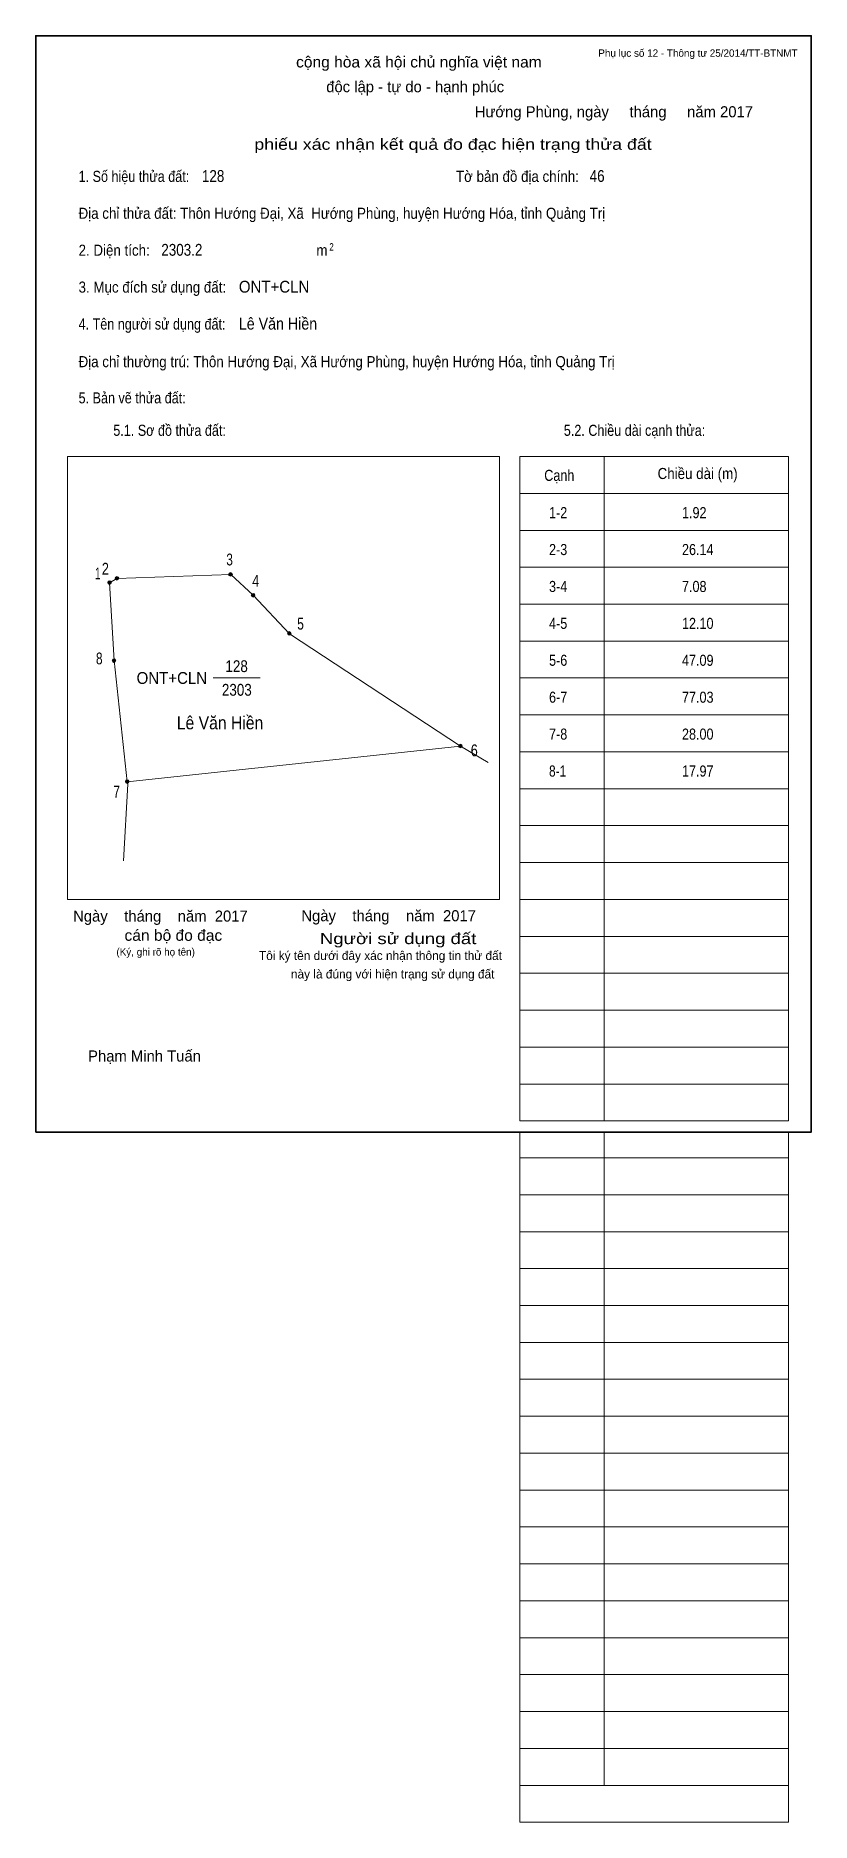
# Model space of a CAD drawing. Header units: centimetres. Extents: x 0 to 21, y -18.7 to 29.7.
import ezdxf
from ezdxf.enums import TextEntityAlignment as Align

# ---------------------------------------------------------------- set-up
doc = ezdxf.new("R2010")
doc.units = ezdxf.units.CM
doc.header["$LTSCALE"] = 0.12
for name, color, linetype in [('2', 7, 'Continuous'), ('30', 7, 'Continuous'), ('34', 7, 'Continuous')]:
    doc.layers.add(name, color=color, linetype=linetype)
for name, color, linetype, lineweight in [('32', 7, 'Continuous', 13), ('33', 7, 'Continuous', 13), ('6', 7, 'Continuous', 13), ('63', 7, 'Continuous', 13)]:
    doc.layers.add(name, color=color, linetype=linetype, lineweight=lineweight)

msp = doc.modelspace()

# ---------------------------------------------------------------- hatches: boundary and pattern name
at = {"layer": '32'}
for points in [[(2.2462, 15.0005, 1), (2.1462, 15.0005, 1)], [(5.3237, 15.1077, 1), (5.2237, 15.1077, 1)], [(2.0506, 14.8862, 1), (1.9506, 14.8862, 1)], [(5.9352, 14.541, 1), (5.8352, 14.541, 1)], [(6.9166, 13.5077, 1), (6.8166, 13.5077, 1)], [(2.1684, 12.7725, 1), (2.0684, 12.7725, 1)], [(11.5506, 10.4573, 1), (11.4506, 10.4573, 1)], [(2.5266, 9.4935, 1), (2.4266, 9.4935, 1)]]:
    msp.add_hatch(color=256, dxfattribs=at).paths.add_polyline_path(points)

# ---------------------------------------------------------------- linework, layer by layer
for centre in [(2.1962, 15.0005), (5.2737, 15.1077), (2.0006, 14.8862), (5.8852, 14.541), (6.8666, 13.5077), (2.1184, 12.7725), (11.5006, 10.4573), (2.4766, 9.4935)]:
    msp.add_circle(centre, 0.05, dxfattribs=at)
at = {"layer": '33'}
msp.add_line((4.8, 12.3), (6.08, 12.3), dxfattribs=at)
at = {"layer": '6'}
for p, q in [((5.28, 15.1), (2.2, 15)), ((11.5, 10.45), (6.87, 13.5)), ((2.48, 9.49), (2.12, 12.77)), ((2.48, 9.49), (11.5, 10.45)), ((11.5, 10.45), (12.25, 10.01))]:
    msp.add_line(p, q, dxfattribs=at)
for points in [[(6.87, 13.5), (5.89, 14.54), (5.28, 15.1)], [(2.12, 12.77), (2, 14.88), (2.2, 15)], [(2.38, 7.35), (2.49, 9.42), (2.48, 9.49)]]:
    msp.add_lwpolyline(points, dxfattribs=at)
at = {"layer": '63'}
for p, q in [((0.86, 18.3), (12.56, 18.3)), ((0.86, 6.3), (0.86, 18.3)), ((12.56, 6.3), (12.56, 18.3)), ((13.11, 18.3), (20.38, 18.3)), ((13.11, 0.3), (13.11, 18.3)), ((15.39, 0.3), (15.39, 18.3)), ((20.38, 0.3), (20.38, 18.3)), ((13.11, 17.3), (20.38, 17.3)), ((13.11, 16.3), (20.38, 16.3)), ((13.11, 15.3), (20.38, 15.3)), ((13.11, 14.3), (20.38, 14.3)), ((13.11, 13.3), (20.38, 13.3)), ((13.11, 12.3), (20.38, 12.3)), ((13.11, 11.3), (20.38, 11.3)), ((13.11, 10.3), (20.38, 10.3)), ((13.11, 9.3), (20.38, 9.3)), ((13.11, 8.3), (20.38, 8.3)), ((13.11, 7.3), (20.38, 7.3)), ((0.86, 6.3), (12.56, 6.3)), ((13.11, 6.3), (20.38, 6.3)), ((13.11, 5.3), (20.38, 5.3)), ((13.11, 4.3), (20.38, 4.3)), ((13.11, 3.3), (20.38, 3.3)), ((13.11, 2.3), (20.38, 2.3)), ((13.11, 1.3), (20.38, 1.3)), ((13.11, 0.3), (20.38, 0.3)), ((13.11, -18.7), (13.11, 0)), ((15.39, -17.7), (15.39, 0)), ((20.38, -18.7), (20.38, 0)), ((13.11, -0.7), (20.38, -0.7)), ((13.11, -0.7), (20.38, -0.7)), ((13.11, -1.7), (20.38, -1.7)), ((13.11, -2.7), (20.38, -2.7)), ((13.11, -3.7), (20.38, -3.7)), ((13.11, -4.7), (20.38, -4.7)), ((13.11, -5.7), (20.38, -5.7)), ((13.11, -6.7), (20.38, -6.7)), ((13.11, -7.7), (20.38, -7.7)), ((13.11, -8.7), (20.38, -8.7)), ((13.11, -9.7), (20.38, -9.7)), ((13.11, -10.7), (20.38, -10.7)), ((13.11, -11.7), (20.38, -11.7)), ((13.11, -12.7), (20.38, -12.7)), ((13.11, -13.7), (20.38, -13.7)), ((13.11, -14.7), (20.38, -14.7)), ((13.11, -15.7), (20.38, -15.7)), ((13.11, -16.7), (20.38, -16.7)), ((13.11, -17.7), (20.38, -17.7)), ((13.11, -18.7), (20.38, -18.7))]:
    msp.add_line(p, q, dxfattribs=at)
at = {"layer": '63', "lineweight": 35}
msp.add_lwpolyline([(0, 0), (0, 29.7), (21, 29.7), (21, 0)], close=True, dxfattribs=at)

# ---------------------------------------------------------------- texts
at = {"layer": '2', "width": 0.9}
msp.add_text('Lê Văn Hiền', height=0.3535, dxfattribs=at).set_placement((4.99, 10.91), align=Align.CENTER)
at = {"layer": '30'}
for s, width, p in [('1-2', 0.85, (13.9, 16.63)), ('1.92', 0.85, (17.5, 16.63)), ('2-3', 0.85, (13.9, 15.63)), ('26.14', 0.85, (17.5, 15.63)), ('3-4', 0.85, (13.9, 14.63)), ('7.08', 0.85, (17.5, 14.63)), ('4-5', 0.85, (13.9, 13.63)), ('12.10', 0.85, (17.5, 13.63)), ('5-6', 0.85, (13.9, 12.63)), ('47.09', 0.85, (17.5, 12.63)), ('6-7', 0.85, (13.9, 11.63)), ('77.03', 0.85, (17.5, 11.63)), ('7-8', 0.85, (13.9, 10.63)), ('28.00', 0.85, (17.5, 10.63)), ('8-1', 0.8, (13.9, 9.63)), ('17.97', 0.85, (17.5, 9.63))]:
    msp.add_text(s, height=0.3, dxfattribs=dict(at, width=width)).set_placement(p)
at = {"layer": '32'}
for s, width, p in [('3', 0.75, (5.25, 15.35)), ('1', 0.65, (1.68, 14.97)), ('2', 0.8, (1.885, 15.1)), ('4', 0.8, (5.955, 14.77)), ('5', 0.75, (7.17, 13.61)), ('8', 0.75, (1.72, 12.67)), ('6', 0.8, (11.875, 10.18)), ('7', 0.75, (2.19, 9.06))]:
    msp.add_text(s, height=0.32, dxfattribs=dict(at, width=width)).set_placement(p, align=Align.CENTER)
at = {"layer": '33', "width": 0.85}
for s, p in [('128', (5.44, 12.46)), ('2303', (5.445, 11.82))]:
    msp.add_text(s, height=0.32, dxfattribs=at).set_placement(p, align=Align.CENTER)
at = {"layer": '33', "width": 0.95}
msp.add_text('ONT+CLN', height=0.32, dxfattribs=at).set_placement((4.64, 12.14), align=Align.RIGHT)
at = {"layer": '34'}
for s, width, p in [('128', 0.85, (4.5, 25.74)), ('46', 0.85, (15, 25.74)), ('2303.2', 0.85, (3.4, 23.74)), ('ONT+CLN', 0.95, (5.5, 22.74)), ('Lê Văn Hiền', 0.9, (5.5, 21.74))]:
    msp.add_text(s, height=0.32, dxfattribs=dict(at, width=width)).set_placement(p)
at = {"layer": '63', "width": 1.05}
msp.add_text('cộng hòa xã hội chủ nghĩa việt nam', height=0.3, dxfattribs=at).set_placement((10.375, 28.84), align=Align.CENTER)
at = {"layer": '63'}
for s, height, p in [('Phụ lục số 12 - Thông tư 25/2014/TT-BTNMT', 0.2, (20.63, 29.13)), ('Ngày    tháng    năm  2017', 0.3, (5.74, 5.7)), ('Ngày    tháng    năm  2017', 0.3, (11.92, 5.71)), ('(Ký, ghi rõ họ tên)', 0.2, (4.31, 4.78))]:
    msp.add_text(s, height=height, dxfattribs=at).set_placement(p, align=Align.RIGHT)
for s, height, p in [('độc lập - tự do - hạnh phúc', 0.3, (10.275, 28.17)), ('Hướng Phùng, ngày     tháng     năm 2017', 0.3, (15.655, 27.49)), ('Tôi ký tên dưới đây xác nhận thông tin thử đất', 0.24, (9.335, 4.66)), ('này là đúng với hiện trạng sử dụng đất', 0.24, (9.665, 4.16)), ('Phạm Minh Tuấn', 0.3, (2.945, 1.91))]:
    msp.add_text(s, height=height, dxfattribs=at).set_placement(p, align=Align.CENTER)
for s, width, p in [('phiếu xác nhận kết quả đo đạc hiện trạng thửa đất', 1.2, (16.68, 26.61)), ('cán bộ đo đạc', 1.05, (5.05, 5.18)), ('Người sử dụng đất', 1.25, (11.93, 5.09))]:
    msp.add_text(s, height=0.3, dxfattribs=dict(at, width=width)).set_placement(p, align=Align.RIGHT)
for s, height, width, p in [('1. Số hiệu thửa đất:', 0.3, 0.85, (1.16, 25.74)), ('Tờ bản đồ địa chính:', 0.3, 0.9, (11.38, 25.74)), ('Địa chỉ thửa đất: Thôn Hướng Đại, Xã  Hướng Phùng, huyện Hướng Hóa, tỉnh Quảng Trị', 0.3, 0.9, (1.16, 24.74)), ('2. Diện tích:', 0.3, 0.9, (1.16, 23.74)), ('m', 0.3, 0.9, (7.6, 23.74)), ('2', 0.2, 0.8, (7.95, 23.88)), ('3. Mục đích sử dụng đất:', 0.3, 0.9, (1.16, 22.74)), ('4. Tên người sử dụng đất:', 0.3, 0.85, (1.16, 21.74)), ('Địa chỉ thường trú: Thôn Hướng Đại, Xã Hướng Phùng, huyện Hướng Hóa, tỉnh Quảng Trị', 0.3, 0.9, (1.16, 20.72)), ('5. Bản vẽ thửa đất:', 0.3, 0.85, (1.16, 19.74)), ('5.1. Sơ đồ thửa đất:', 0.3, 0.85, (2.1, 18.86)), ('5.2. Chiều dài cạnh thửa:', 0.3, 0.85, (14.3, 18.86)), ('Cạnh', 0.3, 0.85, (13.77, 17.64)), ('Chiều dài (m)', 0.3, 0.9, (16.84, 17.69))]:
    msp.add_text(s, height=height, dxfattribs=dict(at, width=width)).set_placement(p)

doc.saveas('drawing.dxf')
